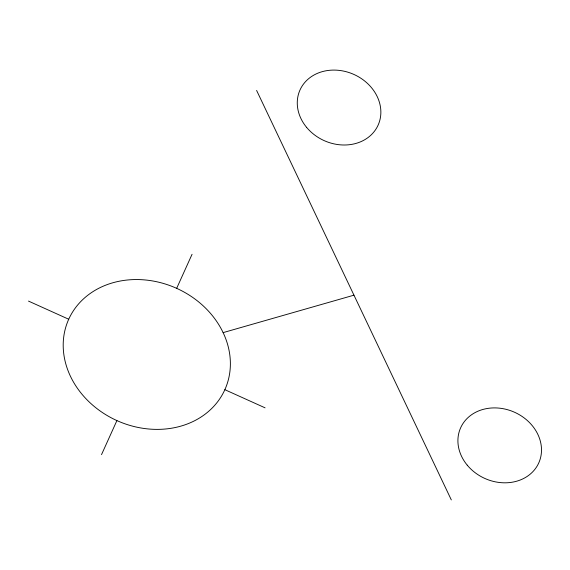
<?xml version="1.0" encoding="UTF-8"?>
<svg xmlns="http://www.w3.org/2000/svg" width="570" height="570" viewBox="0 0 570 570"><rect width="100%" height="100%" fill="white"/><g stroke="black" fill="none" stroke-linecap="round" stroke-linejoin="round"><path stroke-width="0.85" d="M101.517 454.639L116.914 420.582M176.664 288.349L192.061 254.284M223.119 332.623L353.963 295.174M28.5 301.095L68.721 319.243M224.858 389.688A85.642 72.554 24.2 0 0 133.629 279.592A85.642 72.554 24.2 0 0 81.88 394.112A85.642 72.554 24.2 0 0 224.858 389.688L265.079 407.835M256.607 90.438L451.319 499.911M467.25 465.177A42.821 36.273 24.2 0 0 538.743 462.968A42.821 36.273 24.2 0 0 493.128 407.921A42.821 36.273 24.2 0 0 467.25 465.177M306.61 127.367A42.821 36.273 24.2 0 0 378.102 125.158A42.821 36.273 24.2 0 0 332.488 70.11A42.821 36.273 24.2 0 0 306.61 127.367"/></g></svg>
